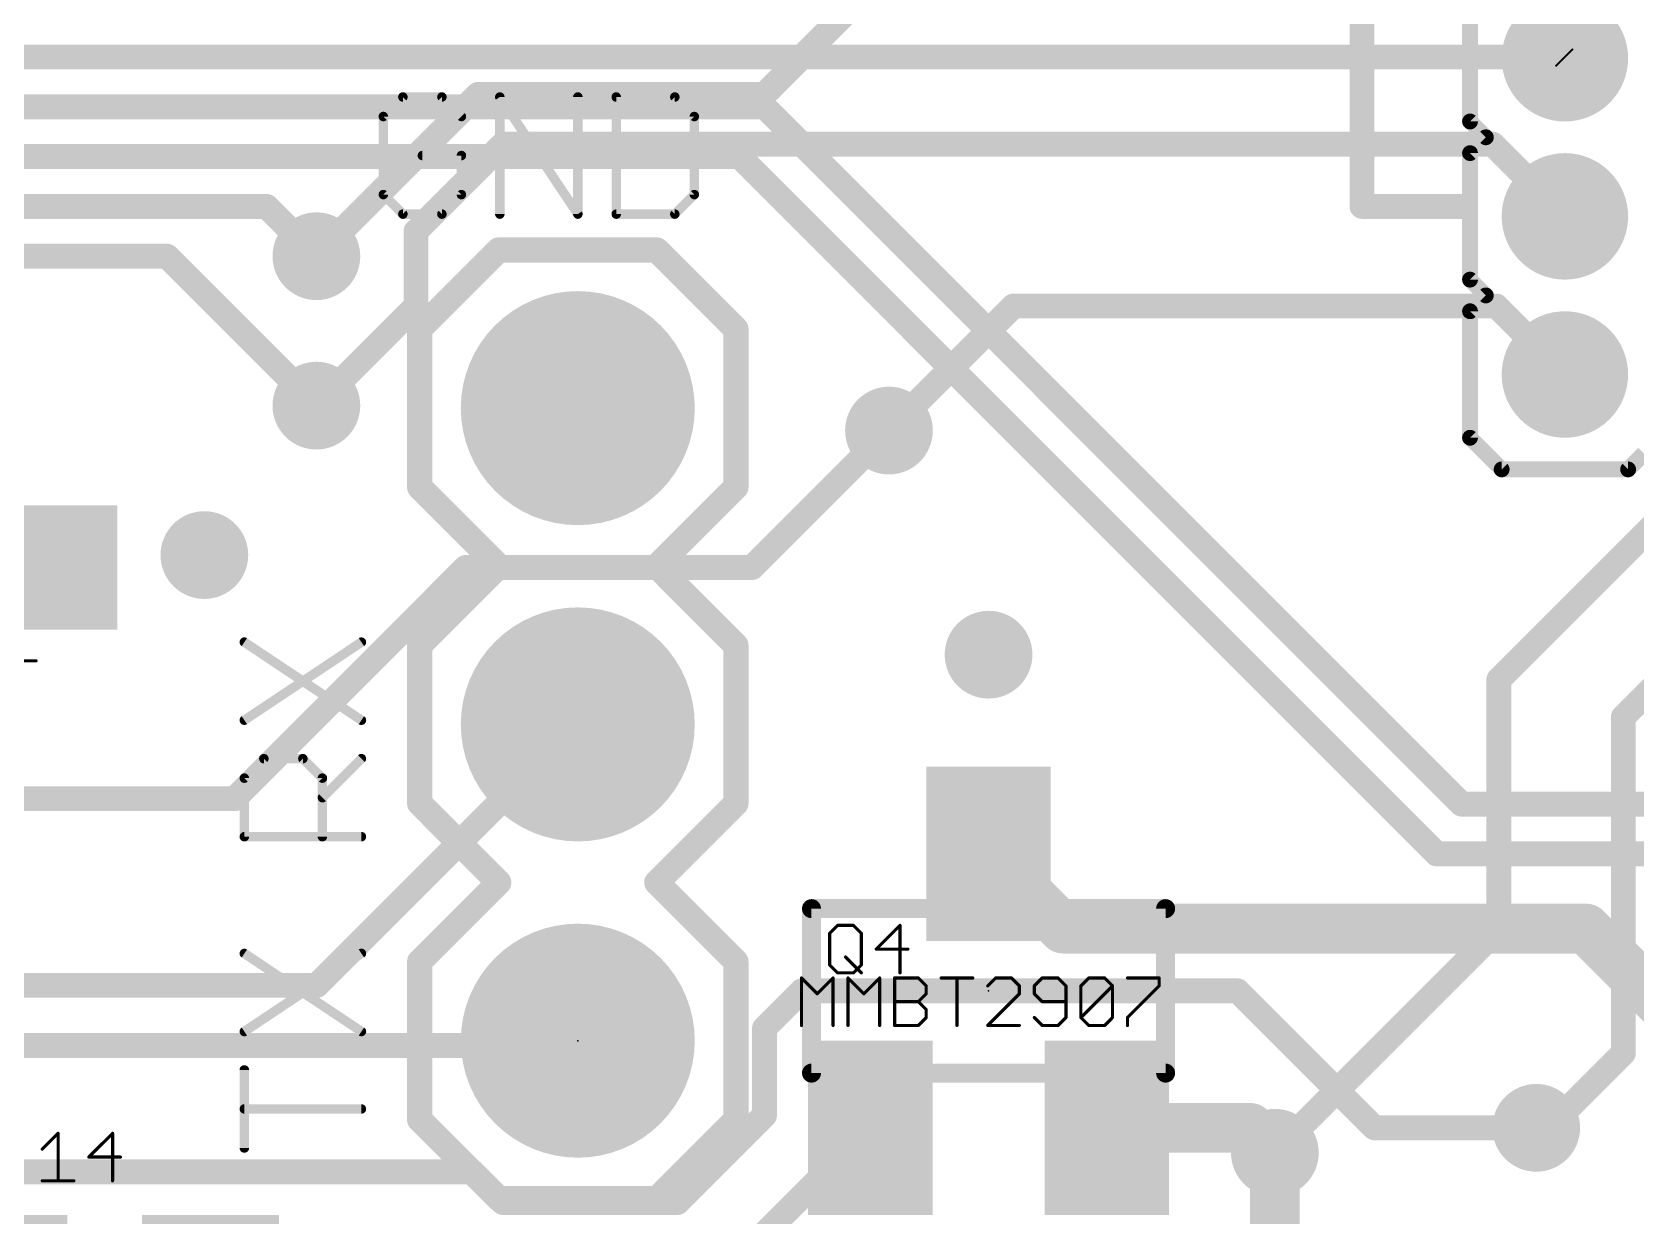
# Model space of a CAD drawing. Extents: x -0.4 to 70.1, y -0.1 to 70.1.
# Drawn here: x 29.52 to 42.4, y 48.59 to 58.1 of the extents above; entities that cross this region are included whole.
import ezdxf

# ---------------------------------------------------------------- set-up
doc = ezdxf.new("R2010")
doc.units = 0
for name, color, linetype in [('1', 22, 'CONTINUOUS'), ('16', 175, 'CONTINUOUS'), ('17', 82, 'CONTINUOUS'), ('18', 82, 'CONTINUOUS'), ('21', 253, 'CONTINUOUS'), ('23', 7, 'CONTINUOUS'), ('25', 253, 'CONTINUOUS'), ('27', 253, 'CONTINUOUS')]:
    doc.layers.add(name, color=color, linetype=linetype)

# ---------------------------------------------------------------- blocks, each defined once
blk = doc.blocks.new('RECT')
blk.add_solid([(-0.5, -0.5), (0.5, -0.5), (-0.5, 0.5), (0.5, 0.5)])
blk = doc.blocks.new('ROUNDP')
at = {"const_width": 0.5}
blk.add_lwpolyline([(0, -0.25, 1), (0, 0.25, 1), (0, -0.25)], format="xyb", dxfattribs=at)
blk = doc.blocks.new('ROUNDV')
at = {"const_width": 0.5}
blk.add_lwpolyline([(0, -0.25, 1), (0, 0.25, 1), (0, -0.25)], format="xyb", dxfattribs=at)

msp = doc.modelspace()

# ---------------------------------------------------------------- linework, layer by layer
at = {"layer": '1'}
for points, const_width in [([(22.5, 57.9), (41.82, 57.9)], 0.2), ([(41.83, 57.89), (41.82, 57.9)], 0.2), ([(22.7, 57.5), (35.4, 57.5)], 0.2), ([(35.4, 57.5), (41, 51.9)], 0.2), ([(22.9, 57.1), (35.2, 57.1)], 0.2), ([(35.2, 57.1), (40.8, 51.5)], 0.2), ([(24.4, 56.7), (31.4, 56.7)], 0.2), ([(31.4, 56.7), (31.8, 56.3)], 0.2), ([(24.7, 56.3), (30.6, 56.3)], 0.2), ([(30.6, 56.3), (31.8, 55.1)], 0.2), ([(35.3, 53.8), (36.4, 54.9)], 0.2), ([(31.1432, 51.9432), (33, 53.8)], 0.2), ([(33, 53.8), (35.3, 53.8)], 0.2), ([(31.8046, 50.4446), (33.9, 52.54)], 0.2), ([(26.1134, 51.9432), (31.1432, 51.9432)], 0.2), ([(41, 51.9), (45.8, 51.9)], 0.2), ([(37.2, 51.5), (37.8, 50.9)], 0.4), ([(40.8, 51.5), (45.5, 51.5)], 0.2), ([(37.8, 50.9), (42, 50.9)], 0.4), ([(42, 50.9), (42.8, 50.1)], 0.4), ([(26.1134, 50.4446), (31.8046, 50.4446)], 0.2), ([(35.4, 50.1), (35.7, 50.4)], 0.2), ([(35.7, 50.4), (39.2, 50.4)], 0.2), ([(39.2, 50.4), (40.3, 49.3)], 0.2), ([(35.4, 49.4), (35.4, 50.1)], 0.2), ([(26.1134, 49.962), (33.838, 49.962)], 0.2), ([(33.838, 49.962), (33.9, 50)], 0.2), ([(34.7, 48.7), (35.4, 49.4)], 0.2), ([(39.3, 49.3), (38.15, 49.3)], 0.4), ([(39.5, 49.1), (39.3, 49.3)], 0.4), ([(36.25, 49.3), (35.05, 48.1)], 0.2), ([(40.3, 49.3), (41.6, 49.3)], 0.2), ([(26.1134, 48.946), (33.054, 48.946)], 0.2), ([(33.054, 48.946), (33.3, 48.7)], 0.2), ([(33.3, 48.7), (34.7, 48.7)], 0.2)]:
    msp.add_lwpolyline(points, dxfattribs=dict(at, const_width=const_width))
for points, const_width in [([(41.8554, 57.9354, 1), (41.7846, 57.8646)], 0.1), ([(41.82, 57.85, 1), (41.82, 57.95)], 0.1), ([(41.7946, 57.8546, 1), (41.8654, 57.9254)], 0.1), ([(35.4354, 57.5354, 1), (35.3646, 57.4646)], 0.1), ([(35.4, 57.45, 1), (35.4, 57.55)], 0.1), ([(35.2354, 57.1354, 1), (35.1646, 57.0646)], 0.1), ([(35.2, 57.05, 1), (35.2, 57.15)], 0.1), ([(31.4354, 56.7354, 1), (31.3646, 56.6646)], 0.1), ([(31.4, 56.65, 1), (31.4, 56.75)], 0.1), ([(30.6354, 56.3354, 1), (30.5646, 56.2646)], 0.1), ([(30.6, 56.25, 1), (30.6, 56.35)], 0.1), ([(31.7646, 56.2646, 1), (31.8354, 56.3354)], 0.1), ([(31.7646, 55.0646, 1), (31.8354, 55.1354)], 0.1), ([(36.4354, 54.8646, 1), (36.3646, 54.9354)], 0.1), ([(33, 53.85, 1), (33, 53.75)], 0.1), ([(33.0354, 53.7646, 1), (32.9646, 53.8354)], 0.1), ([(35.2646, 53.8354, 1), (35.3354, 53.7646)], 0.1), ([(35.3, 53.75, 1), (35.3, 53.85)], 0.1), ([(33.9354, 52.5046, 1), (33.8646, 52.5754)], 0.1), ([(31.1078, 51.9786, 1), (31.1786, 51.9078)], 0.1), ([(31.1432, 51.8932, 1), (31.1432, 51.9932)], 0.1), ([(41, 51.95, 1), (41, 51.85)], 0.1), ([(40.9646, 51.8646, 1), (41.0354, 51.9354)], 0.1), ([(37.2707, 51.5707, 1), (37.1293, 51.4293)], 0.2), ([(40.8, 51.55, 1), (40.8, 51.45)], 0.1), ([(40.7646, 51.4646, 1), (40.8354, 51.5354)], 0.1), ([(37.8, 51, 1), (37.8, 50.8)], 0.2), ([(37.7293, 50.8293, 1), (37.8707, 50.9707)], 0.2), ([(42.0707, 50.9707, 1), (41.9293, 50.8293)], 0.2), ([(42, 50.8, 1), (42, 51)], 0.2), ([(31.7692, 50.48, 1), (31.84, 50.4092)], 0.1), ([(31.8046, 50.3946, 1), (31.8046, 50.4946)], 0.1), ([(35.7, 50.45, 1), (35.7, 50.35)], 0.1), ([(35.7354, 50.3646, 1), (35.6646, 50.4354)], 0.1), ([(39.2354, 50.4354, 1), (39.1646, 50.3646)], 0.1), ([(39.2, 50.35, 1), (39.2, 50.45)], 0.1), ([(35.3646, 50.1354, 1), (35.4354, 50.0646)], 0.1), ([(35.45, 50.1, 1), (35.35, 50.1)], 0.1), ([(33.8119, 50.0046, 1), (33.8641, 49.9194)], 0.1), ([(33.838, 49.912, 1), (33.838, 50.012)], 0.1), ([(33.9261, 49.9574, 1), (33.8739, 50.0426)], 0.1), ([(35.4354, 49.3646, 1), (35.3646, 49.4354)], 0.1), ([(38.15, 49.4, 1), (38.15, 49.2)], 0.2), ([(39.3707, 49.3707, 1), (39.2293, 49.2293)], 0.2), ([(39.3, 49.2, 1), (39.3, 49.4)], 0.2), ([(35.35, 49.4, 1), (35.45, 49.4)], 0.1), ([(36.2854, 49.2646, 1), (36.2146, 49.3354)], 0.1), ([(40.3, 49.35, 1), (40.3, 49.25)], 0.1), ([(40.2646, 49.2646, 1), (40.3354, 49.3354)], 0.1), ([(41.6, 49.25, 1), (41.6, 49.35)], 0.1), ([(39.4293, 49.0293, 1), (39.5707, 49.1707)], 0.2), ([(33.0894, 48.9814, 1), (33.0186, 48.9106)], 0.1), ([(33.054, 48.896, 1), (33.054, 48.996)], 0.1), ([(33.3, 48.75, 1), (33.3, 48.65)], 0.1), ([(33.2646, 48.6646, 1), (33.3354, 48.7354)], 0.1), ([(34.6646, 48.7354, 1), (34.7354, 48.6646)], 0.1), ([(34.7, 48.65, 1), (34.7, 48.75)], 0.1)]:
    msp.add_lwpolyline(points, format="xyb", dxfattribs=dict(at, const_width=const_width))
at = {"layer": '16'}
for points, const_width in [([(36.4, 58.6), (35.4, 57.6)], 0.2), ([(33.1, 57.6), (31.8, 56.3)], 0.2), ([(35.4, 57.6), (33.1, 57.6)], 0.2), ([(32.6, 56.5), (33.3, 57.2)], 0.2), ([(33.3, 57.2), (41.25, 57.2)], 0.2), ([(41.83, 56.62), (41.25, 57.2)], 0.2), ([(32.6, 55.9), (32.6, 56.5)], 0.2), ([(31.8, 55.1), (32.6, 55.9)], 0.2), ([(36.4, 54.9), (37.4, 55.9)], 0.2), ([(37.4, 55.9), (41.28, 55.9)], 0.2), ([(41.83, 55.35), (41.28, 55.9)], 0.2), ([(41.3, 52.9), (43.1, 54.7)], 0.2), ([(42.3, 52.6), (42.8, 53.1)], 0.2), ([(41.3, 50.9), (41.3, 52.9)], 0.2), ([(42.3, 49.9), (42.3, 52.6)], 0.2), ([(39.5, 49.1), (41.3, 50.9)], 0.2), ([(41.7, 49.3), (42.3, 49.9)], 0.2), ([(41.6, 49.3), (41.7, 49.3)], 0.2), ([(39.5, 45.7), (39.5, 49.1)], 0.4)]:
    msp.add_lwpolyline(points, dxfattribs=dict(at, const_width=const_width))
for points, const_width in [([(33.1, 57.65, 1), (33.1, 57.55)], 0.1), ([(33.1354, 57.5646, 1), (33.0646, 57.6354)], 0.1), ([(35.3646, 57.6354, 1), (35.4354, 57.5646)], 0.1), ([(35.4, 57.55, 1), (35.4, 57.65)], 0.1), ([(33.3, 57.25, 1), (33.3, 57.15)], 0.1), ([(33.3354, 57.1646, 1), (33.2646, 57.2354)], 0.1), ([(41.2854, 57.2354, 1), (41.2146, 57.1646)], 0.1), ([(41.25, 57.15, 1), (41.25, 57.25)], 0.1), ([(41.7946, 56.5846, 1), (41.8654, 56.6554)], 0.1), ([(32.5646, 56.5354, 1), (32.6354, 56.4646)], 0.1), ([(32.65, 56.5, 1), (32.55, 56.5)], 0.1), ([(31.7646, 56.3354, 1), (31.8354, 56.2646)], 0.1), ([(32.55, 55.9, 1), (32.65, 55.9)], 0.1), ([(32.6354, 55.8646, 1), (32.5646, 55.9354)], 0.1), ([(37.4, 55.95, 1), (37.4, 55.85)], 0.1), ([(37.4354, 55.8646, 1), (37.3646, 55.9354)], 0.1), ([(41.3154, 55.9354, 1), (41.2446, 55.8646)], 0.1), ([(41.28, 55.85, 1), (41.28, 55.95)], 0.1), ([(41.7946, 55.3146, 1), (41.8654, 55.3854)], 0.1), ([(31.7646, 55.1354, 1), (31.8354, 55.0646)], 0.1), ([(36.3646, 54.9354, 1), (36.4354, 54.8646)], 0.1), ([(41.2646, 52.9354, 1), (41.3354, 52.8646)], 0.1), ([(41.35, 52.9, 1), (41.25, 52.9)], 0.1), ([(42.35, 52.6, 1), (42.25, 52.6)], 0.1), ([(42.2646, 52.6354, 1), (42.3354, 52.5646)], 0.1), ([(41.25, 50.9, 1), (41.35, 50.9)], 0.1), ([(41.3354, 50.8646, 1), (41.2646, 50.9354)], 0.1), ([(42.3354, 49.8646, 1), (42.2646, 49.9354)], 0.1), ([(42.25, 49.9, 1), (42.35, 49.9)], 0.1), ([(41.6, 49.35, 1), (41.6, 49.25)], 0.1), ([(41.6646, 49.3354, 1), (41.7354, 49.2646)], 0.1), ([(41.7, 49.25, 1), (41.7, 49.35)], 0.1), ([(39.6, 49.1, 1), (39.4, 49.1)], 0.2), ([(39.4646, 49.1354, 1), (39.5354, 49.0646)], 0.1)]:
    msp.add_lwpolyline(points, format="xyb", dxfattribs=dict(at, const_width=const_width))
at = {"layer": '21'}
for points, const_width in [([(40.2, 59.1), (40.2, 56.7)], 0.2), ([(41.068, 57.382), (41.068, 58.398)], 0.127), ([(41.195, 57.255), (41.068, 57.382)], 0.127), ([(41.068, 57.128), (41.195, 57.255)], 0.127), ([(41.068, 56.112), (41.068, 57.128)], 0.127), ([(40.2, 56.7), (41, 56.7)], 0.2), ([(32.63, 55.715), (33.265, 56.35)], 0.2032), ([(33.265, 56.35), (34.535, 56.35)], 0.2032), ([(34.535, 56.35), (35.17, 55.715)], 0.2032), ([(41.195, 55.985), (41.068, 56.112)], 0.127), ([(41.068, 55.858), (41.195, 55.985)], 0.127), ([(41.068, 54.842), (41.068, 55.858)], 0.127), ([(32.63, 54.445), (32.63, 55.715)], 0.2032), ([(35.17, 55.715), (35.17, 54.445)], 0.2032), ([(41.322, 54.588), (41.068, 54.842)], 0.127), ([(42.465, 54.715), (42.338, 54.588)], 0.127), ([(42.338, 54.588), (41.322, 54.588)], 0.127), ([(33.265, 53.81), (32.63, 54.445)], 0.2032), ([(35.17, 54.445), (34.535, 53.81)], 0.2032), ([(32.63, 53.175), (33.265, 53.81)], 0.2032), ([(34.535, 53.81), (35.17, 53.175)], 0.2032), ([(32.63, 51.905), (32.63, 53.175)], 0.2032), ([(35.17, 53.175), (35.17, 51.905)], 0.2032), ([(33.265, 51.27), (32.63, 51.905)], 0.2032), ([(35.17, 51.905), (34.535, 51.27)], 0.2032), ([(32.63, 50.635), (33.265, 51.27)], 0.2032), ([(34.535, 51.27), (35.17, 50.635)], 0.2032), ([(35.7776, 49.7396), (35.7776, 51.0604)], 0.1524), ([(35.7776, 51.0604), (38.6224, 51.0604)], 0.1524), ([(38.6224, 51.0604), (38.6224, 49.7396)], 0.1524), ([(32.63, 49.365), (32.63, 50.635)], 0.2032), ([(35.17, 50.635), (35.17, 49.365)], 0.2032), ([(38.6224, 49.7396), (35.7776, 49.7396)], 0.1524), ([(32.63, 49.365), (33.265, 48.73)], 0.2032), ([(34.535, 48.73), (35.17, 49.365)], 0.2032), ([(33.265, 48.73), (34.535, 48.73)], 0.2032)]:
    msp.add_lwpolyline(points, dxfattribs=dict(at, const_width=const_width))
for points, const_width in [([(41.0905, 57.4045, 1), (41.0455, 57.3595)], 0.0635), ([(41.0363, 57.382, 1), (41.0998, 57.382)], 0.0635), ([(41.2175, 57.2325, 1), (41.1725, 57.2775)], 0.0635), ([(41.1725, 57.2325, 1), (41.2175, 57.2775)], 0.0635), ([(41.0455, 57.1505, 1), (41.0905, 57.1055)], 0.0635), ([(41.0998, 57.128, 1), (41.0363, 57.128)], 0.0635), ([(40.2, 56.75, 1), (40.2, 56.65)], 0.1), ([(40.15, 56.7, 1), (40.25, 56.7)], 0.1), ([(41, 56.65, 1), (41, 56.75)], 0.1), ([(33.265, 56.4008, 1), (33.265, 56.2992)], 0.1016), ([(33.3009, 56.3141, 1), (33.2291, 56.3859)], 0.1016), ([(34.5709, 56.3859, 1), (34.4991, 56.3141)], 0.1016), ([(34.535, 56.2992, 1), (34.535, 56.4008)], 0.1016), ([(41.0905, 56.1345, 1), (41.0455, 56.0895)], 0.0635), ([(41.0363, 56.112, 1), (41.0998, 56.112)], 0.0635), ([(41.0998, 55.858, 1), (41.0363, 55.858)], 0.0635), ([(41.2175, 55.9625, 1), (41.1725, 56.0075)], 0.0635), ([(41.1725, 55.9625, 1), (41.2175, 56.0075)], 0.0635), ([(32.6808, 55.715, 1), (32.5792, 55.715)], 0.1016), ([(32.5941, 55.7509, 1), (32.6659, 55.6791)], 0.1016), ([(35.2208, 55.715, 1), (35.1192, 55.715)], 0.1016), ([(35.1341, 55.6791, 1), (35.2059, 55.7509)], 0.1016), ([(41.0455, 55.8805, 1), (41.0905, 55.8355)], 0.0635), ([(41.0905, 54.8645, 1), (41.0455, 54.8195)], 0.0635), ([(41.0363, 54.842, 1), (41.0998, 54.842)], 0.0635), ([(41.322, 54.6198, 1), (41.322, 54.5562)], 0.0635), ([(41.2995, 54.5655, 1), (41.3445, 54.6105)], 0.0635), ([(42.3155, 54.6105, 1), (42.3605, 54.5655)], 0.0635), ([(42.338, 54.5562, 1), (42.338, 54.6198)], 0.0635), ([(32.6659, 54.4809, 1), (32.5941, 54.4091)], 0.1016), ([(35.2059, 54.4091, 1), (35.1341, 54.4809)], 0.1016), ([(32.5792, 54.445, 1), (32.6808, 54.445)], 0.1016), ([(35.1192, 54.445, 1), (35.2208, 54.445)], 0.1016), ([(33.3009, 53.7741, 1), (33.2291, 53.8459)], 0.1016), ([(33.2291, 53.7741, 1), (33.3009, 53.8459)], 0.1016), ([(34.5709, 53.8459, 1), (34.4991, 53.7741)], 0.1016), ([(34.4991, 53.8459, 1), (34.5709, 53.7741)], 0.1016), ([(32.6808, 53.175, 1), (32.5792, 53.175)], 0.1016), ([(32.5941, 53.2109, 1), (32.6659, 53.1391)], 0.1016), ([(35.2208, 53.175, 1), (35.1192, 53.175)], 0.1016), ([(35.1341, 53.1391, 1), (35.2059, 53.2109)], 0.1016), ([(32.6659, 51.9409, 1), (32.5941, 51.8691)], 0.1016), ([(32.5792, 51.905, 1), (32.6808, 51.905)], 0.1016), ([(35.1192, 51.905, 1), (35.2208, 51.905)], 0.1016), ([(35.2059, 51.8691, 1), (35.1341, 51.9409)], 0.1016), ([(33.3009, 51.2341, 1), (33.2291, 51.3059)], 0.1016), ([(33.2291, 51.2341, 1), (33.3009, 51.3059)], 0.1016), ([(34.5709, 51.3059, 1), (34.4991, 51.2341)], 0.1016), ([(34.4991, 51.3059, 1), (34.5709, 51.2341)], 0.1016), ([(35.8157, 51.0604, 1), (35.7395, 51.0604)], 0.0762), ([(35.7776, 51.0985, 1), (35.7776, 51.0223)], 0.0762), ([(38.6605, 51.0604, 1), (38.5843, 51.0604)], 0.0762), ([(38.6224, 51.0223, 1), (38.6224, 51.0985)], 0.0762), ([(32.6808, 50.635, 1), (32.5792, 50.635)], 0.1016), ([(32.5941, 50.6709, 1), (32.6659, 50.5991)], 0.1016), ([(35.2208, 50.635, 1), (35.1192, 50.635)], 0.1016), ([(35.1341, 50.5991, 1), (35.2059, 50.6709)], 0.1016), ([(35.7776, 49.7777, 1), (35.7776, 49.7015)], 0.0762), ([(35.7395, 49.7396, 1), (35.8157, 49.7396)], 0.0762), ([(38.5843, 49.7396, 1), (38.6605, 49.7396)], 0.0762), ([(38.6224, 49.7015, 1), (38.6224, 49.7777)], 0.0762), ([(32.6659, 49.4009, 1), (32.5941, 49.3291)], 0.1016), ([(32.5792, 49.365, 1), (32.6808, 49.365)], 0.1016), ([(35.1192, 49.365, 1), (35.2208, 49.365)], 0.1016), ([(35.2059, 49.3291, 1), (35.1341, 49.4009)], 0.1016), ([(33.265, 48.7808, 1), (33.265, 48.6792)], 0.1016), ([(33.2291, 48.6941, 1), (33.3009, 48.7659)], 0.1016), ([(34.4991, 48.7659, 1), (34.5709, 48.6941)], 0.1016), ([(34.535, 48.6792, 1), (34.535, 48.7808)], 0.1016)]:
    msp.add_lwpolyline(points, format="xyb", dxfattribs=dict(at, const_width=const_width))
at = {"layer": '23'}
for p in [(37.2, 50.4), (33.9, 50)]:
    msp.add_point(p, dxfattribs=at)
at = {"layer": '25'}
for points, const_width in [([(32.4949, 57.5787), (32.3381, 57.4219)], 0.0762), ([(32.8084, 57.5787), (32.4949, 57.5787)], 0.0762), ([(32.9652, 57.4219), (32.8084, 57.5787)], 0.0762), ([(33.2736, 56.6381), (33.2736, 57.5787)], 0.0762), ([(33.2736, 57.5787), (33.9007, 56.6381)], 0.0762), ([(33.9007, 56.6381), (33.9007, 57.5787)], 0.0762), ([(34.2091, 57.5787), (34.2091, 56.6381)], 0.0762), ([(34.6794, 57.5787), (34.2091, 57.5787)], 0.0762), ([(34.8362, 57.4219), (34.6794, 57.5787)], 0.0762), ([(32.3381, 57.4219), (32.3381, 56.7949)], 0.0762), ([(34.8362, 56.7949), (34.8362, 57.4219)], 0.0762), ([(32.9652, 57.1084), (32.6516, 57.1084)], 0.0762), ([(32.9652, 56.7949), (32.9652, 57.1084)], 0.0762), ([(32.3381, 56.7949), (32.4949, 56.6381)], 0.0762), ([(32.8084, 56.6381), (32.9652, 56.7949)], 0.0762), ([(34.6794, 56.6381), (34.8362, 56.7949)], 0.0762), ([(32.4949, 56.6381), (32.8084, 56.6381)], 0.0762), ([(34.2091, 56.6381), (34.6794, 56.6381)], 0.0762), ([(31.2213, 52.5736), (32.1619, 53.2007)], 0.0762), ([(31.2213, 53.2007), (32.1619, 52.5736)], 0.0762), ([(31.2213, 52.1084), (31.3781, 52.2652)], 0.0762), ([(31.3781, 52.2652), (31.6916, 52.2652)], 0.0762), ([(31.6916, 52.2652), (31.8484, 52.1084)], 0.0762), ([(31.8484, 51.9516), (32.1619, 52.2652)], 0.0762), ([(31.2213, 51.6381), (31.2213, 52.1084)], 0.0762), ([(31.8484, 52.1084), (31.8484, 51.6381)], 0.0762), ([(32.1619, 51.6381), (31.2213, 51.6381)], 0.0762), ([(35.9237, 50.8625), (35.9873, 50.926)], 0.0254), ([(35.9873, 50.926), (36.1144, 50.926)], 0.0254), ([(36.1144, 50.926), (36.1779, 50.8625)], 0.0254), ([(36.4886, 50.926), (36.2979, 50.7354)], 0.0254), ([(36.4886, 50.5447), (36.4886, 50.926)], 0.0254), ([(35.9237, 50.6083), (35.9237, 50.8625)], 0.0254), ([(36.1779, 50.8625), (36.1779, 50.6083)], 0.0254), ([(31.2213, 50.0736), (32.1619, 50.7007)], 0.0762), ([(31.2213, 50.7007), (32.1619, 50.0736)], 0.0762), ([(36.0508, 50.6718), (36.1779, 50.5447)], 0.0254), ([(36.2979, 50.7354), (36.5521, 50.7354)], 0.0254), ([(35.9873, 50.5447), (35.9237, 50.6083)], 0.0254), ([(36.1144, 50.5447), (35.9873, 50.5447)], 0.0254), ([(36.1779, 50.6083), (36.1144, 50.5447)], 0.0254), ([(31.2213, 49.1381), (31.2213, 49.7652)], 0.0762), ([(32.1619, 49.4516), (31.2213, 49.4516)], 0.0762), ([(29.5979, 49.1289), (29.725, 49.256)], 0.0254), ([(29.725, 49.256), (29.725, 48.8747)], 0.0254), ([(30.1628, 49.256), (29.9721, 49.0654)], 0.0254), ([(30.1628, 48.8747), (30.1628, 49.256)], 0.0254), ([(29.9721, 49.0654), (30.2263, 49.0654)], 0.0254), ([(29.5979, 48.8747), (29.8521, 48.8747)], 0.0254)]:
    msp.add_lwpolyline(points, dxfattribs=dict(at, const_width=const_width))
for points, const_width in [([(32.4949, 57.5978, 1), (32.4949, 57.5597)], 0.0381), ([(32.5083, 57.5652, 1), (32.4814, 57.5922)], 0.0381), ([(32.8219, 57.5922, 1), (32.7949, 57.5652)], 0.0381), ([(32.8084, 57.5597, 1), (32.8084, 57.5978)], 0.0381), ([(33.2895, 57.5893, 1), (33.2578, 57.5681)], 0.0381), ([(33.2927, 57.5787, 1), (33.2546, 57.5787)], 0.0381), ([(33.9197, 57.5787, 1), (33.8816, 57.5787)], 0.0381), ([(34.2091, 57.5978, 1), (34.2091, 57.5597)], 0.0381), ([(34.2282, 57.5787, 1), (34.1901, 57.5787)], 0.0381), ([(34.6929, 57.5922, 1), (34.666, 57.5652)], 0.0381), ([(34.6794, 57.5597, 1), (34.6794, 57.5978)], 0.0381), ([(32.3572, 57.4219, 1), (32.3191, 57.4219)], 0.0381), ([(32.3246, 57.4354, 1), (32.3516, 57.4085)], 0.0381), ([(32.9517, 57.4085, 1), (32.9786, 57.4354)], 0.0381), ([(34.8553, 57.4219, 1), (34.8172, 57.4219)], 0.0381), ([(34.8227, 57.4085, 1), (34.8497, 57.4354)], 0.0381), ([(32.6516, 57.1275, 1), (32.6516, 57.0894)], 0.0381), ([(32.9842, 57.1084, 1), (32.9461, 57.1084)], 0.0381), ([(32.9652, 57.0894, 1), (32.9652, 57.1275)], 0.0381), ([(32.3516, 56.8083, 1), (32.3246, 56.7814)], 0.0381), ([(32.9786, 56.7814, 1), (32.9517, 56.8083)], 0.0381), ([(34.8497, 56.7814, 1), (34.8227, 56.8083)], 0.0381), ([(32.3191, 56.7949, 1), (32.3572, 56.7949)], 0.0381), ([(32.9461, 56.7949, 1), (32.9842, 56.7949)], 0.0381), ([(34.8172, 56.7949, 1), (34.8553, 56.7949)], 0.0381), ([(32.4949, 56.6572, 1), (32.4949, 56.6191)], 0.0381), ([(32.4814, 56.6246, 1), (32.5083, 56.6516)], 0.0381), ([(32.7949, 56.6516, 1), (32.8219, 56.6246)], 0.0381), ([(32.8084, 56.6191, 1), (32.8084, 56.6572)], 0.0381), ([(33.2546, 56.6381, 1), (33.2927, 56.6381)], 0.0381), ([(33.8816, 56.6381, 1), (33.9197, 56.6381)], 0.0381), ([(33.8848, 56.6275, 1), (33.9165, 56.6487)], 0.0381), ([(34.2091, 56.6572, 1), (34.2091, 56.6191)], 0.0381), ([(34.1901, 56.6381, 1), (34.2282, 56.6381)], 0.0381), ([(34.666, 56.6516, 1), (34.6929, 56.6246)], 0.0381), ([(34.6794, 56.6191, 1), (34.6794, 56.6572)], 0.0381), ([(31.2319, 53.2165, 1), (31.2107, 53.1848)], 0.0381), ([(32.1725, 53.1848, 1), (32.1513, 53.2165)], 0.0381), ([(31.2107, 52.5895, 1), (31.2319, 52.5578)], 0.0381), ([(32.1513, 52.5578, 1), (32.1725, 52.5895)], 0.0381), ([(31.3781, 52.2842, 1), (31.3781, 52.2461)], 0.0381), ([(31.3915, 52.2517, 1), (31.3646, 52.2786)], 0.0381), ([(31.7051, 52.2786, 1), (31.6781, 52.2517)], 0.0381), ([(31.6916, 52.2461, 1), (31.6916, 52.2842)], 0.0381), ([(32.1754, 52.2517, 1), (32.1484, 52.2786)], 0.0381), ([(31.2403, 52.1084, 1), (31.2022, 52.1084)], 0.0381), ([(31.2078, 52.1219, 1), (31.2348, 52.0949)], 0.0381), ([(31.8674, 52.1084, 1), (31.8293, 52.1084)], 0.0381), ([(31.8349, 52.0949, 1), (31.8618, 52.1219)], 0.0381), ([(31.8349, 51.9651, 1), (31.8618, 51.9382)], 0.0381), ([(31.2213, 51.6572, 1), (31.2213, 51.6191)], 0.0381), ([(32.1619, 51.6191, 1), (32.1619, 51.6572)], 0.0381), ([(31.2022, 51.6381, 1), (31.2403, 51.6381)], 0.0381), ([(31.8293, 51.6381, 1), (31.8674, 51.6381)], 0.0381), ([(35.9873, 50.9324, 1), (35.9873, 50.9197)], 0.0127), ([(35.9917, 50.9215, 1), (35.9828, 50.9305)], 0.0127), ([(36.1189, 50.9305, 1), (36.1099, 50.9215)], 0.0127), ([(36.1144, 50.9197, 1), (36.1144, 50.9324)], 0.0127), ([(36.4949, 50.926, 1), (36.4822, 50.926)], 0.0127), ([(36.4931, 50.9215, 1), (36.4841, 50.9305)], 0.0127), ([(35.9192, 50.867, 1), (35.9282, 50.858)], 0.0127), ([(35.9301, 50.8625, 1), (35.9174, 50.8625)], 0.0127), ([(36.1843, 50.8625, 1), (36.1716, 50.8625)], 0.0127), ([(36.1734, 50.858, 1), (36.1824, 50.867)], 0.0127), ([(31.2319, 50.7165, 1), (31.2107, 50.6848)], 0.0381), ([(32.1725, 50.6848, 1), (32.1513, 50.7165)], 0.0381), ([(36.0553, 50.6763, 1), (36.0463, 50.6673)], 0.0127), ([(36.2979, 50.7417, 1), (36.2979, 50.729)], 0.0127), ([(36.2934, 50.7399, 1), (36.3024, 50.7309)], 0.0127), ([(36.5521, 50.729, 1), (36.5521, 50.7417)], 0.0127), ([(35.9282, 50.6127, 1), (35.9192, 50.6038)], 0.0127), ([(35.9174, 50.6083, 1), (35.9301, 50.6083)], 0.0127), ([(35.9873, 50.5511, 1), (35.9873, 50.5384)], 0.0127), ([(35.9828, 50.5402, 1), (35.9917, 50.5492)], 0.0127), ([(36.1099, 50.5492, 1), (36.1189, 50.5402)], 0.0127), ([(36.1144, 50.5384, 1), (36.1144, 50.5511)], 0.0127), ([(36.1716, 50.6083, 1), (36.1843, 50.6083)], 0.0127), ([(36.1824, 50.6038, 1), (36.1734, 50.6127)], 0.0127), ([(36.1734, 50.5402, 1), (36.1824, 50.5492)], 0.0127), ([(36.4822, 50.5447, 1), (36.4949, 50.5447)], 0.0127), ([(31.2107, 50.0895, 1), (31.2319, 50.0578)], 0.0381), ([(32.1513, 50.0578, 1), (32.1725, 50.0895)], 0.0381), ([(31.2403, 49.7652, 1), (31.2022, 49.7652)], 0.0381), ([(31.2213, 49.4707, 1), (31.2213, 49.4326)], 0.0381), ([(32.1619, 49.4326, 1), (32.1619, 49.4707)], 0.0381), ([(29.7314, 49.256, 1), (29.7187, 49.256)], 0.0127), ([(29.7295, 49.2515, 1), (29.7205, 49.2605)], 0.0127), ([(30.1691, 49.256, 1), (30.1564, 49.256)], 0.0127), ([(30.1673, 49.2515, 1), (30.1583, 49.2605)], 0.0127), ([(29.5934, 49.1334, 1), (29.6024, 49.1244)], 0.0127), ([(31.2022, 49.1381, 1), (31.2403, 49.1381)], 0.0381), ([(29.9721, 49.0717, 1), (29.9721, 49.059)], 0.0127), ([(29.9676, 49.0699, 1), (29.9766, 49.0609)], 0.0127), ([(30.2263, 49.059, 1), (30.2263, 49.0717)], 0.0127), ([(29.5979, 48.8811, 1), (29.5979, 48.8684)], 0.0127), ([(29.7187, 48.8747, 1), (29.7314, 48.8747)], 0.0127), ([(29.8521, 48.8684, 1), (29.8521, 48.8811)], 0.0127), ([(30.1564, 48.8747, 1), (30.1691, 48.8747)], 0.0127)]:
    msp.add_lwpolyline(points, format="xyb", dxfattribs=dict(at, const_width=const_width))
at = {"layer": '27', "const_width": 0.0254}
for points in [[(29.2935, 53.051), (29.5477, 53.051)], [(35.6967, 50.1222), (35.6967, 50.5035)], [(35.6967, 50.5035), (35.8238, 50.3764)], [(35.8238, 50.3764), (35.9509, 50.5035)], [(35.9509, 50.5035), (35.9509, 50.1222)], [(36.0709, 50.1222), (36.0709, 50.5035)], [(36.0709, 50.5035), (36.198, 50.3764)], [(36.198, 50.3764), (36.3251, 50.5035)], [(36.3251, 50.5035), (36.3251, 50.1222)], [(36.4451, 50.1222), (36.4451, 50.5035)], [(36.4451, 50.5035), (36.6358, 50.5035)], [(36.6358, 50.5035), (36.6993, 50.44)], [(36.8193, 50.5035), (37.0735, 50.5035)], [(36.9464, 50.1222), (36.9464, 50.5035)], [(37.2571, 50.5035), (37.1935, 50.44)], [(37.3842, 50.5035), (37.2571, 50.5035)], [(37.4477, 50.44), (37.3842, 50.5035)], [(37.6313, 50.5035), (37.5677, 50.44)], [(37.7584, 50.5035), (37.6313, 50.5035)], [(37.8219, 50.44), (37.7584, 50.5035)], [(37.9419, 50.44), (38.0055, 50.5035)], [(38.0055, 50.5035), (38.1326, 50.5035)], [(38.1326, 50.5035), (38.1962, 50.44)], [(38.3161, 50.5035), (38.5704, 50.5035)], [(38.5704, 50.5035), (38.5704, 50.44)], [(36.6993, 50.3764), (36.6358, 50.3129)], [(36.6993, 50.44), (36.6993, 50.3764)], [(37.1935, 50.1222), (37.4477, 50.3764)], [(37.4477, 50.3764), (37.4477, 50.44)], [(37.5677, 50.44), (37.5677, 50.3764)], [(37.5677, 50.3764), (37.6313, 50.3129)], [(37.8219, 50.1858), (37.8219, 50.44)], [(37.9419, 50.1858), (37.9419, 50.44)], [(37.9419, 50.1858), (38.1962, 50.44)], [(38.1962, 50.44), (38.1962, 50.1858)], [(38.5704, 50.44), (38.3161, 50.1858)], [(36.4451, 50.3129), (36.6358, 50.3129)], [(36.6358, 50.3129), (36.6993, 50.2493)], [(36.6993, 50.2493), (36.6993, 50.1858)], [(37.6313, 50.3129), (37.8219, 50.3129)], [(36.6358, 50.1222), (36.4451, 50.1222)], [(36.6993, 50.1858), (36.6358, 50.1222)], [(37.4477, 50.1222), (37.1935, 50.1222)], [(37.5677, 50.1858), (37.6313, 50.1222)], [(37.6313, 50.1222), (37.7584, 50.1222)], [(37.7584, 50.1222), (37.8219, 50.1858)], [(38.0055, 50.1222), (37.9419, 50.1858)], [(38.1326, 50.1222), (38.0055, 50.1222)], [(38.1962, 50.1858), (38.1326, 50.1222)], [(38.3161, 50.1858), (38.3161, 50.1222)]]:
    msp.add_lwpolyline(points, dxfattribs=at)
at = {"layer": '27', "const_width": 0.0127}
for points in [[(29.5477, 53.0447, 1), (29.5477, 53.0574)], [(35.703, 50.5035, 1), (35.6904, 50.5035)], [(35.7012, 50.508, 1), (35.6922, 50.499)], [(35.9573, 50.5035, 1), (35.9446, 50.5035)], [(35.9554, 50.499, 1), (35.9464, 50.508)], [(36.0754, 50.508, 1), (36.0664, 50.499)], [(36.0773, 50.5035, 1), (36.0646, 50.5035)], [(36.3315, 50.5035, 1), (36.3188, 50.5035)], [(36.3296, 50.499, 1), (36.3206, 50.508)], [(36.4451, 50.5099, 1), (36.4451, 50.4972)], [(36.4515, 50.5035, 1), (36.4388, 50.5035)], [(36.6403, 50.508, 1), (36.6313, 50.499)], [(36.6358, 50.4972, 1), (36.6358, 50.5099)], [(36.8193, 50.5099, 1), (36.8193, 50.4972)], [(36.9528, 50.5035, 1), (36.9401, 50.5035)], [(37.0735, 50.4972, 1), (37.0735, 50.5099)], [(37.2571, 50.5099, 1), (37.2571, 50.4972)], [(37.2616, 50.499, 1), (37.2526, 50.508)], [(37.3887, 50.508, 1), (37.3797, 50.499)], [(37.3842, 50.4972, 1), (37.3842, 50.5099)], [(37.6313, 50.5099, 1), (37.6313, 50.4972)], [(37.6358, 50.499, 1), (37.6268, 50.508)], [(37.7629, 50.508, 1), (37.7539, 50.499)], [(37.7584, 50.4972, 1), (37.7584, 50.5099)], [(38.0055, 50.5099, 1), (38.0055, 50.4972)], [(38.01, 50.499, 1), (38.001, 50.508)], [(38.1371, 50.508, 1), (38.1281, 50.499)], [(38.1326, 50.4972, 1), (38.1326, 50.5099)], [(38.3161, 50.5099, 1), (38.3161, 50.4972)], [(38.5767, 50.5035, 1), (38.564, 50.5035)], [(38.5704, 50.4972, 1), (38.5704, 50.5099)], [(35.8193, 50.3809, 1), (35.8283, 50.3719)], [(35.8193, 50.3719, 1), (35.8283, 50.3809)], [(36.1935, 50.3809, 1), (36.2025, 50.3719)], [(36.1935, 50.3719, 1), (36.2025, 50.3809)], [(36.7057, 50.44, 1), (36.693, 50.44)], [(36.693, 50.3764, 1), (36.7057, 50.3764)], [(36.6948, 50.4355, 1), (36.7038, 50.4445)], [(36.7038, 50.3719, 1), (36.6948, 50.3809)], [(37.189, 50.4445, 1), (37.198, 50.4355)], [(37.4541, 50.44, 1), (37.4414, 50.44)], [(37.4414, 50.3764, 1), (37.4541, 50.3764)], [(37.4433, 50.4355, 1), (37.4522, 50.4445)], [(37.4522, 50.3719, 1), (37.4433, 50.3809)], [(37.5632, 50.4445, 1), (37.5722, 50.4355)], [(37.5722, 50.3809, 1), (37.5632, 50.3719)], [(37.5741, 50.44, 1), (37.5614, 50.44)], [(37.5614, 50.3764, 1), (37.5741, 50.3764)], [(37.8283, 50.44, 1), (37.8156, 50.44)], [(37.8175, 50.4355, 1), (37.8264, 50.4445)], [(37.9374, 50.4445, 1), (37.9464, 50.4355)], [(37.9483, 50.44, 1), (37.9356, 50.44)], [(38.2025, 50.44, 1), (38.1898, 50.44)], [(38.2006, 50.4355, 1), (38.1917, 50.4445)], [(38.1917, 50.4355, 1), (38.2006, 50.4445)], [(38.564, 50.44, 1), (38.5767, 50.44)], [(38.5748, 50.4355, 1), (38.5659, 50.4445)], [(36.4451, 50.3192, 1), (36.4451, 50.3065)], [(36.6403, 50.3174, 1), (36.6313, 50.3084)], [(36.6313, 50.3174, 1), (36.6403, 50.3084)], [(36.6358, 50.3065, 1), (36.6358, 50.3192)], [(36.7057, 50.2493, 1), (36.693, 50.2493)], [(36.6948, 50.2448, 1), (36.7038, 50.2538)], [(37.6313, 50.3192, 1), (37.6313, 50.3065)], [(37.6268, 50.3084, 1), (37.6358, 50.3174)], [(37.8219, 50.3065, 1), (37.8219, 50.3192)], [(35.6904, 50.1222, 1), (35.703, 50.1222)], [(35.9446, 50.1222, 1), (35.9573, 50.1222)], [(36.0646, 50.1222, 1), (36.0773, 50.1222)], [(36.3188, 50.1222, 1), (36.3315, 50.1222)], [(36.4451, 50.1285, 1), (36.4451, 50.1159)], [(36.4388, 50.1222, 1), (36.4515, 50.1222)], [(36.6313, 50.1267, 1), (36.6403, 50.1177)], [(36.6358, 50.1159, 1), (36.6358, 50.1285)], [(36.693, 50.1858, 1), (36.7057, 50.1858)], [(36.7038, 50.1813, 1), (36.6948, 50.1902)], [(36.9401, 50.1222, 1), (36.9528, 50.1222)], [(37.189, 50.1267, 1), (37.198, 50.1177)], [(37.1935, 50.1285, 1), (37.1935, 50.1159)], [(37.4477, 50.1159, 1), (37.4477, 50.1285)], [(37.5722, 50.1902, 1), (37.5632, 50.1813)], [(37.6313, 50.1285, 1), (37.6313, 50.1159)], [(37.6268, 50.1177, 1), (37.6358, 50.1267)], [(37.7539, 50.1267, 1), (37.7629, 50.1177)], [(37.7584, 50.1159, 1), (37.7584, 50.1285)], [(37.8156, 50.1858, 1), (37.8283, 50.1858)], [(37.8264, 50.1813, 1), (37.8175, 50.1902)], [(37.9464, 50.1902, 1), (37.9374, 50.1813)], [(37.9374, 50.1902, 1), (37.9464, 50.1813)], [(37.9356, 50.1858, 1), (37.9483, 50.1858)], [(38.0055, 50.1285, 1), (38.0055, 50.1159)], [(38.001, 50.1177, 1), (38.01, 50.1267)], [(38.1281, 50.1267, 1), (38.1371, 50.1177)], [(38.1326, 50.1159, 1), (38.1326, 50.1285)], [(38.1898, 50.1858, 1), (38.2025, 50.1858)], [(38.2006, 50.1813, 1), (38.1917, 50.1902)], [(38.3225, 50.1858, 1), (38.3098, 50.1858)], [(38.3117, 50.1902, 1), (38.3206, 50.1813)], [(38.3098, 50.1222, 1), (38.3225, 50.1222)]]:
    msp.add_lwpolyline(points, format="xyb", dxfattribs=at)

# ---------------------------------------------------------------- block references
at = {"layer": '1', "xscale": 1.1}
for p in [(29.65, 53.8), (29.25, 48.1), (30.95, 48.1)]:
    msp.add_blockref('RECT', p, dxfattribs=at)
at = {"layer": '1', "yscale": 1.4}
for p in [(37.2, 51.5), (36.25, 49.3), (38.15, 49.3)]:
    msp.add_blockref('RECT', p, dxfattribs=at)
at = {"layer": '17', "rotation": 180}
for p, xscale, yscale in [((41.83, 57.89), 1.016, 1.016), ((41.83, 57.89), 1.016, 1.016), ((41.83, 56.62), 1.016, 1.016), ((41.83, 56.62), 1.016, 1.016), ((33.9, 55.08), 1.8796, 1.8796), ((33.9, 55.08), 1.8796, 1.8796), ((41.83, 55.35), 1.016, 1.016), ((41.83, 55.35), 1.016, 1.016), ((33.9, 52.54), 1.8796, 1.8796), ((33.9, 52.54), 1.8796, 1.8796), ((33.9, 50), 1.8796, 1.8796), ((33.9, 50), 1.8796, 1.8796)]:
    msp.add_blockref('ROUNDP', p, dxfattribs=dict(at, xscale=xscale, yscale=yscale))
at = {"layer": '18', "xscale": 0.7048, "yscale": 0.7048}
for p in [(31.8, 56.3), (31.8, 56.3), (31.8, 55.1), (31.8, 55.1), (36.4, 54.9), (36.4, 54.9), (30.9, 53.9), (30.9, 53.9), (37.2, 53.1), (37.2, 53.1), (41.6, 49.3), (41.6, 49.3), (39.5, 49.1), (39.5, 49.1)]:
    msp.add_blockref('ROUNDV', p, dxfattribs=at)

doc.saveas('drawing.dxf')
